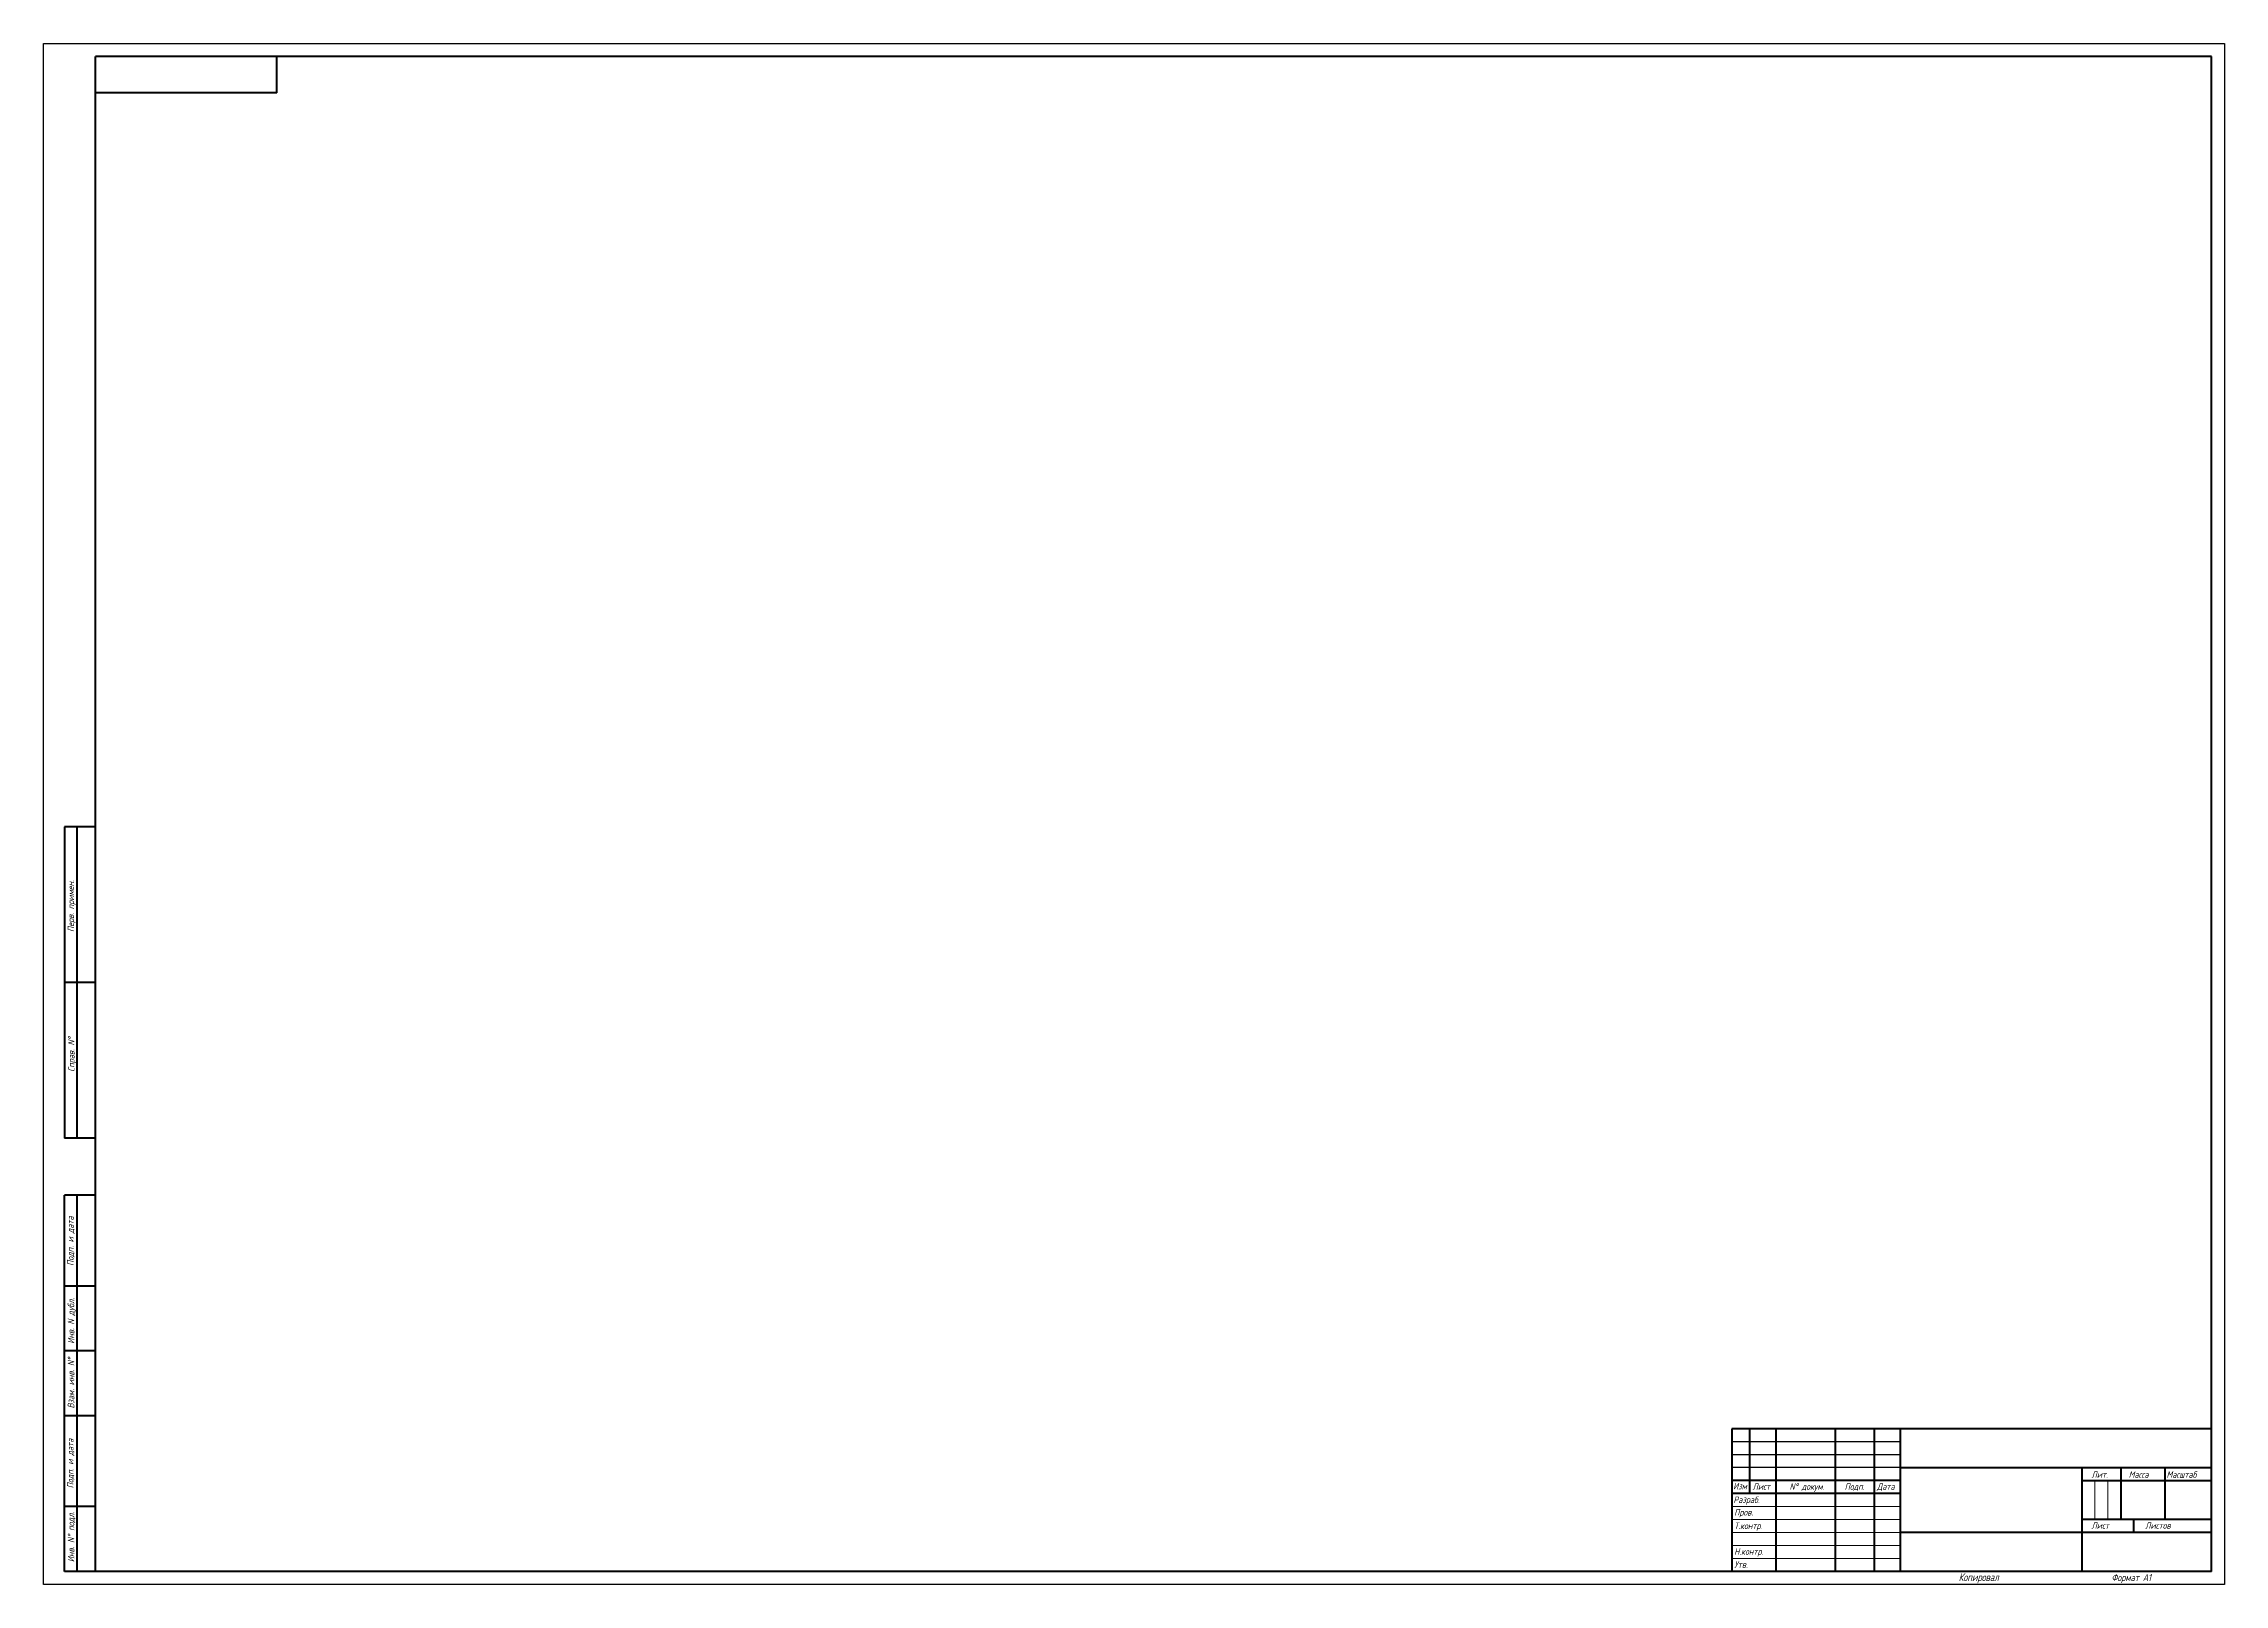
# Model space of a CAD drawing. Extents: x 1752 to 3207, y 74 to 915.
# Drawn here: x 1752 to 2593, y 74 to 668 of the extents above; entities that cross this region are included whole.
import ezdxf

# ---------------------------------------------------------------- set-up
doc = ezdxf.new("R2010")
doc.units = 0
doc.header["$MEASUREMENT"] = 0
doc.layers.get('0').update_dxf_attribs({"linetype": 'CONTINUOUS'})
doc.layers.add('KONTUR', color=7, linetype='CONTINUOUS')
for name, color, linetype, lineweight in [('Основная', 7, 'CONTINUOUS', 40), ('текст', 7, 'CONTINUOUS', 30), ('тонкая', 7, 'CONTINUOUS', 20)]:
    doc.layers.add(name, color=color, linetype=linetype, lineweight=lineweight)
doc.styles.add('стиль1', font='romans.shx', dxfattribs={"width": 0.75, "oblique": 15, "height": 3.5})

msp = doc.modelspace()

# ---------------------------------------------------------------- linework, layer by layer
for p, q in [((2467.54, 128.57), (2402.54, 128.57)), ((2467.54, 123.57), (2402.54, 123.57)), ((2467.54, 118.57), (2402.54, 118.57)), ((2537.54, 78.57), (2537.54, 78.57))]:
    msp.add_line(p, q)
at = {"lineweight": 50}
for p, q in [((2467.54, 113.57), (2402.54, 113.57)), ((2467.54, 108.57), (2402.54, 108.57))]:
    msp.add_line(p, q, dxfattribs=at)
at = {"layer": 'KONTUR'}
for p, q in [((1751.54, 73.57), (1751.54, 667.57)), ((1751.54, 667.57), (2592.54, 667.57)), ((2592.54, 667.57), (2592.54, 73.57)), ((2592.54, 73.57), (1751.54, 73.57))]:
    msp.add_line(p, q, dxfattribs=at)
at = {"layer": 'Основная'}
for p, q in [((1771.54, 118.57), (1771.54, 662.57)), ((2587.54, 662.57), (1771.54, 662.57)), ((1841.54, 648.57), (1841.54, 662.57)), ((2587.54, 78.57), (2587.54, 662.57)), ((1841.54, 648.57), (1771.54, 648.57)), ((1759.54, 365.57), (1759.54, 245.57)), ((1771.54, 365.57), (1759.54, 365.57)), ((1764.54, 245.57), (1764.54, 365.57)), ((1771.54, 305.57), (1759.54, 305.57)), ((1771.54, 245.57), (1759.54, 245.57)), ((1759.54, 78.57), (1759.54, 223.57)), ((1771.54, 223.57), (1759.54, 223.57)), ((1764.54, 78.57), (1764.54, 223.57)), ((1771.54, 188.57), (1759.54, 188.57)), ((1771.54, 163.57), (1759.54, 163.57)), ((1771.54, 138.57), (1759.54, 138.57)), ((2402.54, 133.57), (2402.54, 78.57)), ((2587.54, 133.57), (2402.54, 133.57)), ((2409.54, 108.57), (2409.54, 133.57)), ((2419.54, 133.57), (2419.54, 78.57)), ((2442.54, 78.57), (2442.54, 133.57)), ((2457.54, 133.57), (2457.54, 78.57)), ((2467.54, 133.57), (2467.54, 78.57)), ((1771.54, 78.57), (1771.54, 118.57)), ((2467.54, 118.57), (2587.54, 118.57)), ((2537.54, 118.57), (2537.54, 78.57)), ((2552.54, 118.57), (2552.54, 98.57)), ((2569.54, 118.57), (2569.54, 98.57)), ((2537.54, 113.57), (2587.54, 113.57)), ((1771.54, 103.57), (1759.54, 103.57)), ((2587.54, 93.57), (2467.54, 93.57)), ((2587.54, 98.57), (2537.54, 98.57)), ((2557.54, 98.57), (2557.54, 93.57)), ((2587.54, 78.57), (1759.54, 78.57))]:
    msp.add_line(p, q, dxfattribs=at)
at = {"layer": 'тонкая'}
for p, q in [((2542.53, 113.36), (2542.53, 98.57)), ((2547.6, 113.36), (2547.6, 98.57)), ((2402.54, 103.57), (2467.54, 103.57)), ((2467.54, 98.57), (2402.54, 98.57)), ((2467.54, 93.57), (2402.54, 93.57))]:
    msp.add_line(p, q, dxfattribs=at)
for points in [[(2402.54, 88.57), (2467.54, 88.57)], [(2402.54, 83.57), (2467.54, 83.57)]]:
    msp.add_lwpolyline(points, dxfattribs=at)

# ---------------------------------------------------------------- texts
at = {"layer": 'текст', "style": 'стиль1', "oblique": 15, "width": 0.75}
for s, p in [('Перв. примен.', (1763.29, 325.08)), ('Справ. N%%d', (1763.45, 271.2)), ('Подп. и дата', (1763.11, 196.34)), ('Инв. N дубл.', (1763.36, 166.32)), ('Взам. инв. N%%d', (1763.36, 141.39)), ('Подп. и дата', (1763.06, 110.6)), ('Инв. N%%d подл.', (1763.36, 82.14))]:
    msp.add_text(s, height=2.5, rotation=90, dxfattribs=at).set_placement(p)
for s, height, p in [('Изм', 2.5, (2403.08, 110.18)), ('Лист', 2.5, (2410.56, 110.03)), ('N%%d докум. ', 2.5, (2424.84, 110.03)), ('Подп.', 2.5, (2446.09, 110.03)), ('Дата', 2.5, (2458.55, 110.03)), ('Лит.', 2.5, (2541.26, 114.64)), ('Масса', 2.5, (2555.63, 114.64)), ('Масштаб', 2.5, (2570.22, 114.64)), ('Разраб.', 2.5, (2403.2, 104.93)), ('Пров.', 2.5, (2403.5, 100.1)), ('Т.контр.', 2.5, (2403.5, 94.9)), ('Лист', 2.5, (2541.26, 95.02)), ('Листов', 2.5, (2561.98, 95.02)), ('Н.контр.', 2.5, (2403.5, 84.98)), ('Утв.', 2.5, (2403.5, 79.96)), ('Копировал', 3, (2490.07, 74.82)), ('Формат А1', 2.75, (2549, 74.82))]:
    msp.add_text(s, height=height, dxfattribs=at).set_placement(p)

doc.saveas('drawing.dxf')
